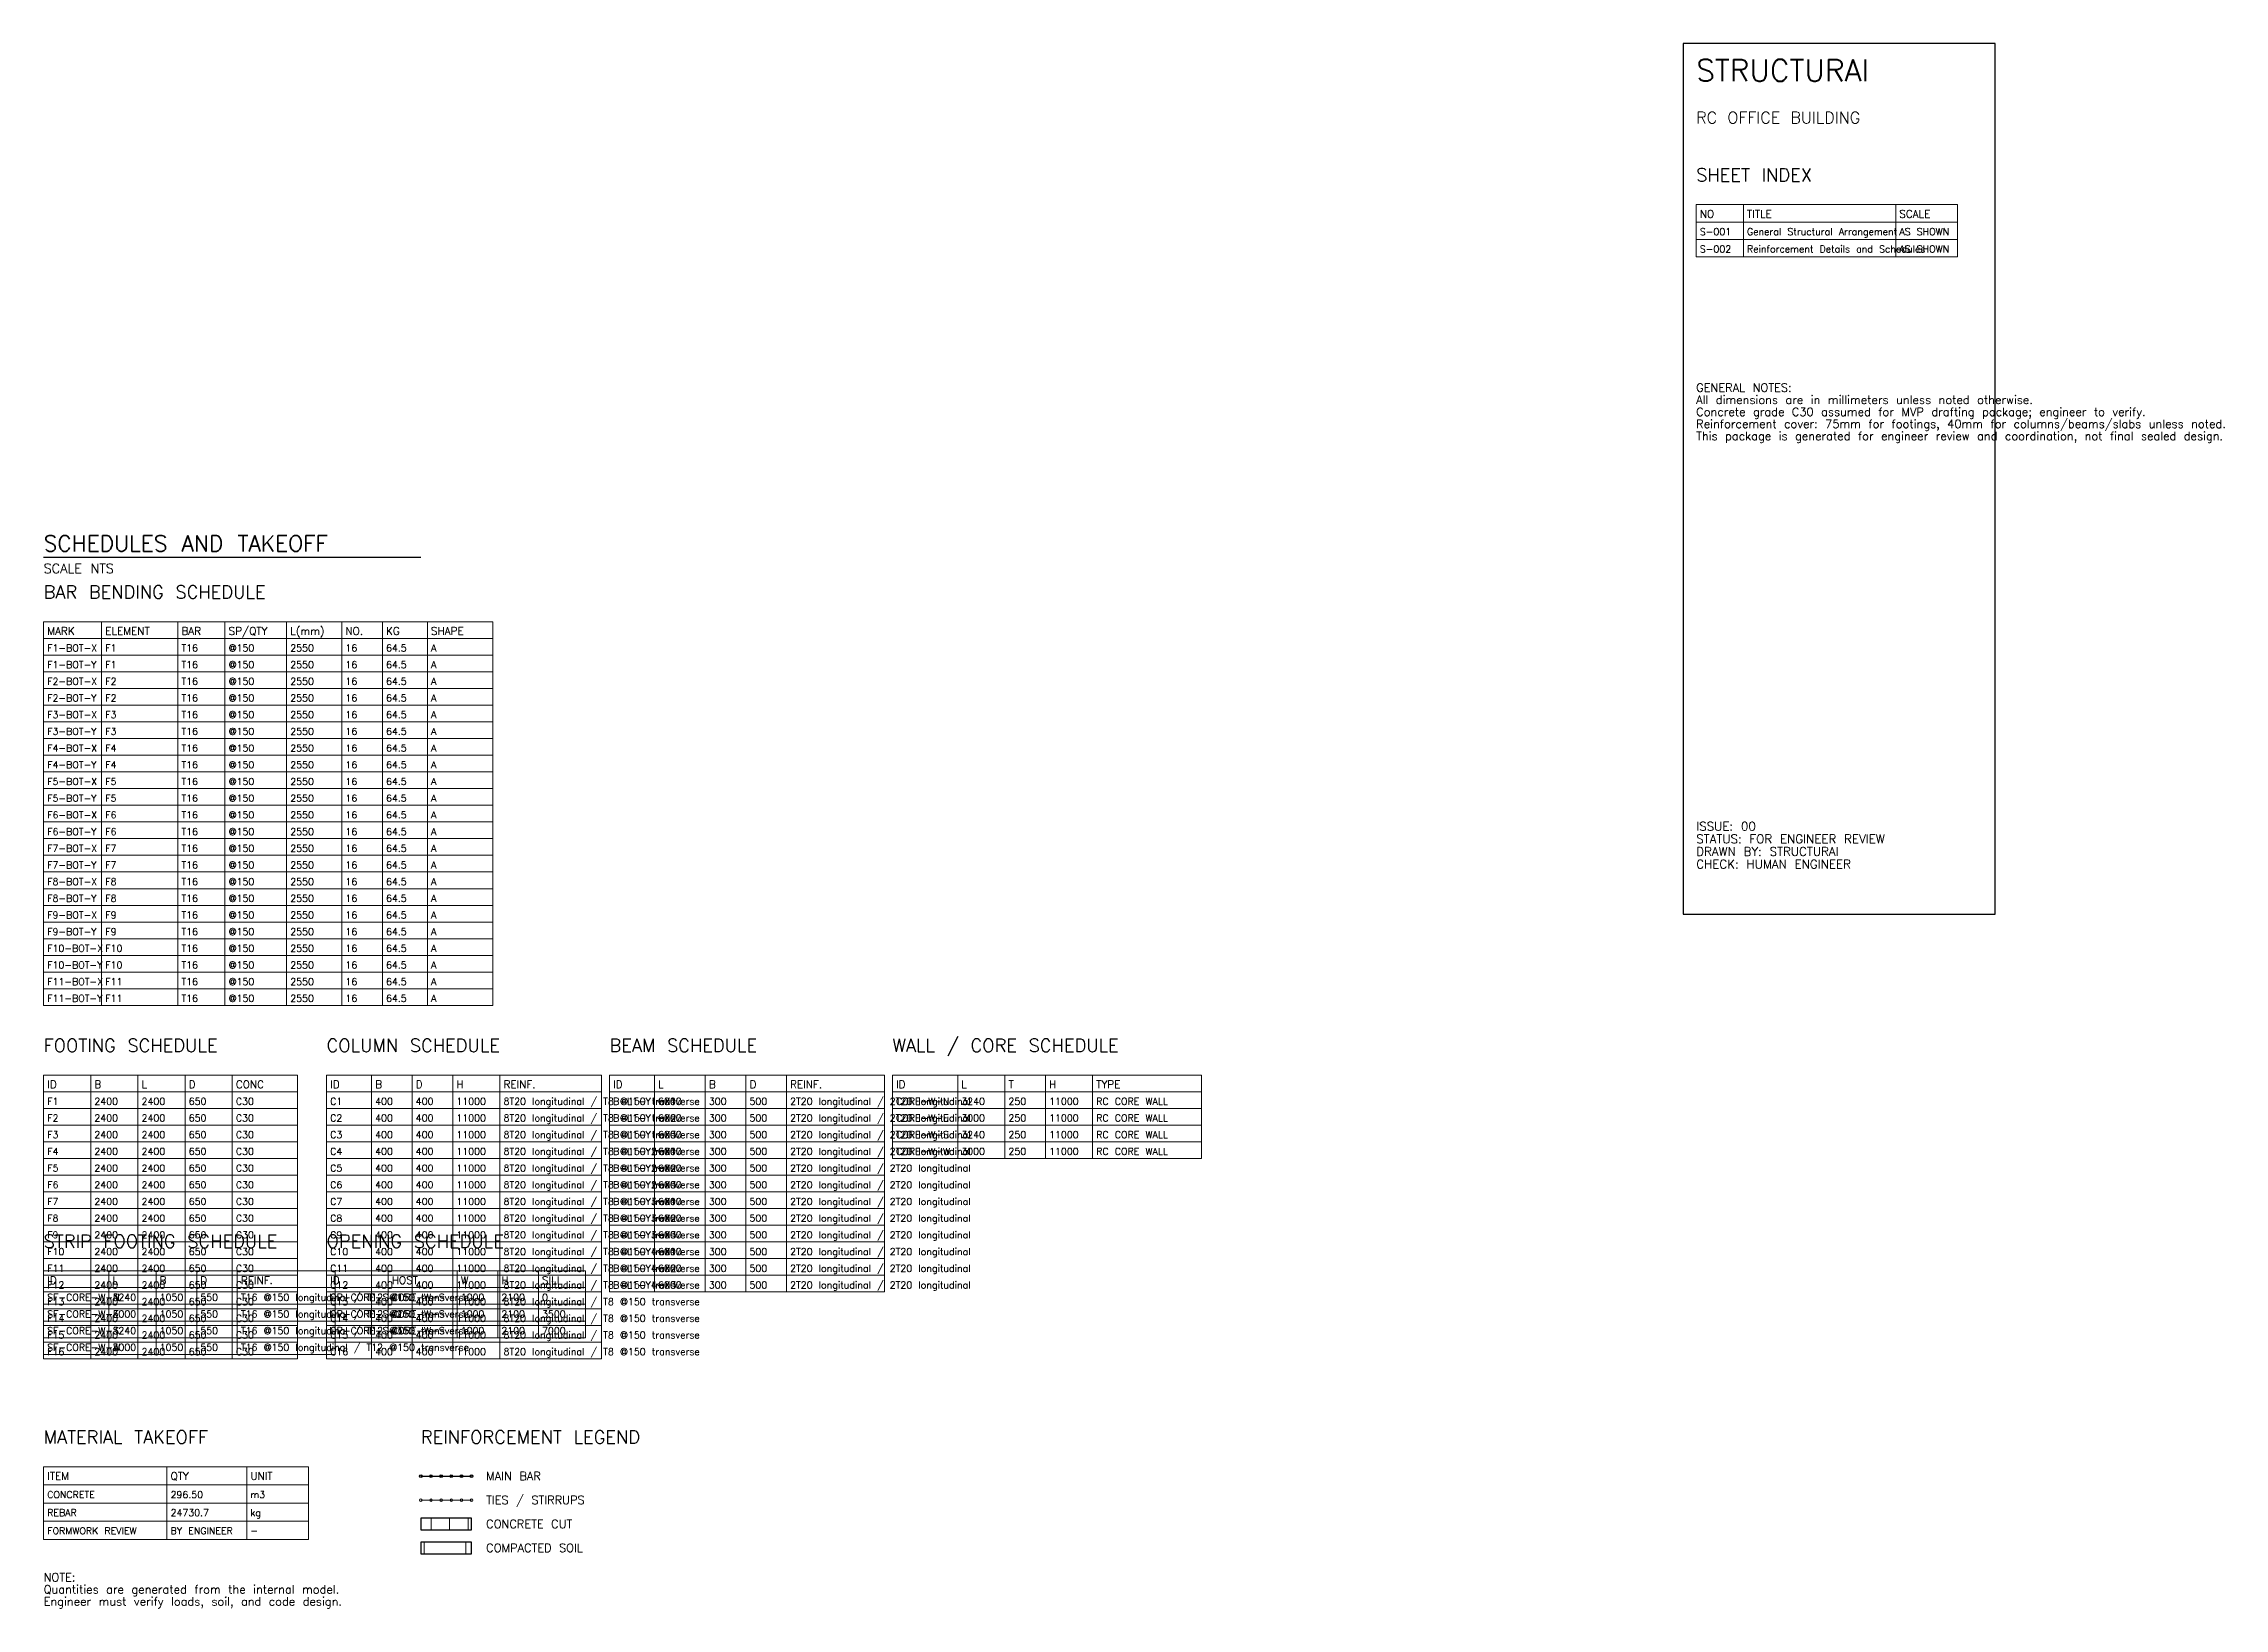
# Model space of a CAD drawing. Header units: millimetres. Extents: x -1230 to 55960, y -122972 to 18360.
# Drawn here: x 25900 to 55960, y -122972 to -101400 of the extents above; entities that cross this region are included whole.
import ezdxf

# ---------------------------------------------------------------- set-up
doc = ezdxf.new("R2010")
doc.units = ezdxf.units.MM
for name, color, linetype, lineweight in [('SAI-A-BORDER', 7, 'Continuous', 25), ('SAI-A-TEXT', 4, 'Continuous', 13), ('SAI-A-TITLE', 6, 'Continuous', 30), ('SAI-H-CONCRETE', 8, 'Continuous', 13), ('SAI-H-SOIL', 8, 'Continuous', 13), ('SAI-S-REBAR', 1, 'Continuous', 25), ('SAI-S-TIES', 3, 'Continuous', 20), ('SAI-SCHEDULE', 4, 'Continuous', 13)]:
    doc.layers.add(name, color=color, linetype=linetype, lineweight=lineweight)
doc.styles.add('SAI-STANDARD', font='txt.shx')

msp = doc.modelspace()

# ---------------------------------------------------------------- hatches: boundary and pattern name
at = {"layer": 'SAI-H-CONCRETE'}
h = msp.add_hatch(dxfattribs=at)
h.set_pattern_fill('ANSI31', scale=80, angle=45)
h.paths.add_polyline_path([(31100, -121890), (31800, -121890), (31800, -121730), (31100, -121730)])
at = {"layer": 'SAI-H-SOIL'}
h = msp.add_hatch(dxfattribs=at)
h.set_pattern_fill('ANSI32', scale=90, angle=45)
h.paths.add_polyline_path([(31100, -122220), (31800, -122220), (31800, -122060), (31100, -122060)])

# ---------------------------------------------------------------- linework, layer by layer
at = {"layer": 'SAI-A-BORDER'}
for points in [[(48500, -113400), (52800, -113400), (52800, -101400), (48500, -101400), (48500, -113400)], [(31100, -121890), (31800, -121890), (31800, -121730), (31100, -121730), (31100, -121890)], [(31100, -122220), (31800, -122220), (31800, -122060), (31100, -122060), (31100, -122220)]]:
    msp.add_lwpolyline(points, dxfattribs=at)
at = {"layer": 'SAI-A-TITLE'}
msp.add_line((25900, -108480), (31100, -108480), dxfattribs=at)
at = {"layer": 'SAI-S-REBAR'}
msp.add_line((31100, -121150), (31800, -121150), dxfattribs=at)
for centre in [(31100, -121150), (31240, -121150), (31380, -121150), (31520, -121150), (31660, -121150), (31800, -121150)]:
    msp.add_circle(centre, 18, dxfattribs=at)
at = {"layer": 'SAI-S-TIES'}
msp.add_line((31100, -121480), (31800, -121480), dxfattribs=at)
for centre in [(31100, -121480), (31240, -121480), (31380, -121480), (31520, -121480), (31660, -121480), (31800, -121480)]:
    msp.add_circle(centre, 18, dxfattribs=at)
at = {"layer": 'SAI-SCHEDULE'}
for p, q in [((48680, -103620), (48680, -104340)), ((49330, -103620), (49330, -104340)), ((51430, -103620), (51430, -104340)), ((52280, -103620), (52280, -104340)), ((48680, -103860), (52280, -103860)), ((48680, -104100), (52280, -104100)), ((48680, -104340), (52280, -104340)), ((25900, -109370), (25900, -114660)), ((26700, -109370), (26700, -114660)), ((27750, -109370), (27750, -114660)), ((28400, -109370), (28400, -114660)), ((29250, -109370), (29250, -114660)), ((30010, -109370), (30010, -114660)), ((30570, -109370), (30570, -114660)), ((31190, -109370), (31190, -114660)), ((32090, -109370), (32090, -114660)), ((25900, -109600), (32090, -109600)), ((25900, -109830), (32090, -109830)), ((25900, -110060), (32090, -110060)), ((25900, -110290), (32090, -110290)), ((25900, -110520), (32090, -110520)), ((25900, -110750), (32090, -110750)), ((25900, -110980), (32090, -110980)), ((25900, -111210), (32090, -111210)), ((25900, -111440), (32090, -111440)), ((25900, -111670), (32090, -111670)), ((25900, -111900), (32090, -111900)), ((25900, -112130), (32090, -112130)), ((25900, -112360), (32090, -112360)), ((25900, -112590), (32090, -112590)), ((25900, -112820), (32090, -112820)), ((25900, -113050), (32090, -113050)), ((25900, -113280), (32090, -113280)), ((25900, -113510), (32090, -113510)), ((25900, -113740), (32090, -113740)), ((25900, -113970), (32090, -113970)), ((25900, -114200), (32090, -114200)), ((25900, -114430), (32090, -114430)), ((25900, -114660), (32090, -114660)), ((25900, -115620), (25900, -119530)), ((26550, -115620), (26550, -119530)), ((27200, -115620), (27200, -119530)), ((27850, -115620), (27850, -119530)), ((28500, -115620), (28500, -119530)), ((29400, -115620), (29400, -119530)), ((29800, -115620), (29800, -119530)), ((30420, -115620), (30420, -119530)), ((30980, -115620), (30980, -119530)), ((31540, -115620), (31540, -119530)), ((32190, -115620), (32190, -119530)), ((33590, -115620), (33590, -119530)), ((33700, -115620), (33700, -118610)), ((34320, -115620), (34320, -118610)), ((35020, -115620), (35020, -118610)), ((35580, -115620), (35580, -118610)), ((36140, -115620), (36140, -118610)), ((37490, -115620), (37490, -118610)), ((37600, -115620), (37600, -116770)), ((38500, -115620), (38500, -116770)), ((39150, -115620), (39150, -116770)), ((39710, -115620), (39710, -116770)), ((40360, -115620), (40360, -116770)), ((41860, -115620), (41860, -116770)), ((25900, -115850), (29400, -115850)), ((29800, -115850), (33590, -115850)), ((33700, -115850), (37490, -115850)), ((37600, -115850), (41860, -115850)), ((25900, -116080), (29400, -116080)), ((25900, -116310), (29400, -116310)), ((29800, -116080), (33590, -116080)), ((29800, -116310), (33590, -116310)), ((33700, -116080), (37490, -116080)), ((33700, -116310), (37490, -116310)), ((37600, -116080), (41860, -116080)), ((37600, -116310), (41860, -116310)), ((25900, -116540), (29400, -116540)), ((29800, -116540), (33590, -116540)), ((33700, -116540), (37490, -116540)), ((37600, -116540), (41860, -116540)), ((25900, -116770), (29400, -116770)), ((29800, -116770), (33590, -116770)), ((33700, -116770), (37490, -116770)), ((37600, -116770), (41860, -116770)), ((25900, -117000), (29400, -117000)), ((25900, -117230), (29400, -117230)), ((29800, -117000), (33590, -117000)), ((29800, -117230), (33590, -117230)), ((33700, -117000), (37490, -117000)), ((33700, -117230), (37490, -117230)), ((25900, -117460), (29400, -117460)), ((29800, -117460), (33590, -117460)), ((33700, -117460), (37490, -117460)), ((25900, -117690), (29400, -117690)), ((29800, -117690), (33590, -117690)), ((33700, -117690), (37490, -117690)), ((25900, -117920), (29400, -117920)), ((29800, -117920), (33590, -117920)), ((33700, -117920), (37490, -117920)), ((25900, -118150), (29400, -118150)), ((25900, -118320), (25900, -119470)), ((25900, -118380), (29400, -118380)), ((26800, -118320), (26800, -119470)), ((27450, -118320), (27450, -119470)), ((28010, -118320), (28010, -119470)), ((28570, -118320), (28570, -119470)), ((29800, -118150), (33590, -118150)), ((29800, -118320), (29800, -119240)), ((29800, -118380), (33590, -118380)), ((29920, -118320), (29920, -119470)), ((30650, -118320), (30650, -119240)), ((31600, -118320), (31600, -119240)), ((32160, -118320), (32160, -119240)), ((32720, -118320), (32720, -119240)), ((33370, -118320), (33370, -119240)), ((33700, -118150), (37490, -118150)), ((33700, -118380), (37490, -118380)), ((25900, -118550), (29920, -118550)), ((25900, -118610), (29400, -118610)), ((29800, -118550), (33370, -118550)), ((29800, -118610), (33590, -118610)), ((33700, -118610), (37490, -118610)), ((25900, -118780), (29920, -118780)), ((25900, -118840), (29400, -118840)), ((25900, -119010), (29920, -119010)), ((29800, -118780), (33370, -118780)), ((29800, -118840), (33590, -118840)), ((29800, -119010), (33370, -119010)), ((25900, -119070), (29400, -119070)), ((25900, -119240), (29920, -119240)), ((25900, -119300), (29400, -119300)), ((29800, -119070), (33590, -119070)), ((29800, -119240), (33370, -119240)), ((29800, -119300), (33590, -119300)), ((25900, -119470), (29920, -119470)), ((25900, -119530), (29400, -119530)), ((29800, -119530), (33590, -119530)), ((25900, -121020), (25900, -122020)), ((27600, -121020), (27600, -122020)), ((28700, -121020), (28700, -122020)), ((29550, -121020), (29550, -122020)), ((25900, -121270), (29550, -121270)), ((25900, -121520), (29550, -121520)), ((25900, -121770), (29550, -121770)), ((25900, -122020), (29550, -122020))]:
    msp.add_line(p, q, dxfattribs=at)
for points in [[(48680, -103620), (52280, -103620), (52280, -103860), (48680, -103860), (48680, -103620)], [(25900, -109370), (32090, -109370), (32090, -109600), (25900, -109600), (25900, -109370)], [(25900, -115620), (29400, -115620), (29400, -115850), (25900, -115850), (25900, -115620)], [(29800, -115620), (33590, -115620), (33590, -115850), (29800, -115850), (29800, -115620)], [(33700, -115620), (37490, -115620), (37490, -115850), (33700, -115850), (33700, -115620)], [(37600, -115620), (41860, -115620), (41860, -115850), (37600, -115850), (37600, -115620)], [(25900, -118320), (29920, -118320), (29920, -118550), (25900, -118550), (25900, -118320)], [(29800, -118320), (33370, -118320), (33370, -118550), (29800, -118550), (29800, -118320)], [(25900, -121020), (29550, -121020), (29550, -121270), (25900, -121270), (25900, -121020)]]:
    msp.add_lwpolyline(points, dxfattribs=at)

# ---------------------------------------------------------------- texts
at = {"layer": 'SAI-A-TEXT', "style": 'SAI-STANDARD'}
for s, height, p in [('RC OFFICE BUILDING', 160, (48680, -102500)), ('GENERAL NOTES:', 115, (48680, -106200)), ('All dimensions are in millimeters unless noted otherwise.', 115, (48680, -106367)), ('Concrete grade C30 assumed for MVP drafting package; engineer to verify.', 115, (48680, -106534)), ('Reinforcement cover: 75mm for footings, 40mm for columns/beams/slabs unless noted.', 115, (48680, -106700)), ('This package is generated for engineer review and coordination, not final sealed design.', 115, (48680, -106867)), ('SCALE NTS', 130, (25900, -108700)), ('STATUS: FOR ENGINEER REVIEW', 120, (48680, -112424)), ('ISSUE: 00', 120, (48680, -112250)), ('CHECK: HUMAN ENGINEER', 120, (48680, -112772)), ('DRAWN BY: STRUCTURAI', 120, (48680, -112598)), ('MAIN BAR', 115, (32000, -121205)), ('TIES / STIRRUPS', 115, (32000, -121535)), ('CONCRETE CUT', 115, (32000, -121865)), ('COMPACTED SOIL', 115, (32000, -122195)), ('Quantities are generated from the internal model.', 115, (25900, -122767)), ('NOTE:', 115, (25900, -122600)), ('Engineer must verify loads, soil, and code design.', 115, (25900, -122934))]:
    msp.add_text(s, height=height, dxfattribs=at).set_placement(p)
at = {"layer": 'SAI-A-TITLE', "style": 'SAI-STANDARD'}
for s, height, p in [('STRUCTURAI', 300, (48680, -101920)), ('SHEET INDEX', 180, (48680, -103300)), ('SCHEDULES AND TAKEOFF', 220, (25900, -108400)), ('BAR BENDING SCHEDULE', 180, (25900, -109050)), ('FOOTING SCHEDULE', 180, (25900, -115300)), ('COLUMN SCHEDULE', 180, (29800, -115300)), ('BEAM SCHEDULE', 180, (33700, -115300)), ('WALL / CORE SCHEDULE', 180, (37600, -115300)), ('STRIP FOOTING SCHEDULE', 180, (25900, -118000)), ('OPENING SCHEDULE', 180, (29800, -118000)), ('MATERIAL TAKEOFF', 180, (25900, -120700)), ('REINFORCEMENT LEGEND', 180, (31100, -120700))]:
    msp.add_text(s, height=height, dxfattribs=at).set_placement(p)
at = {"layer": 'SAI-SCHEDULE', "style": 'SAI-STANDARD'}
for s, height, p in [('NO', 105, (48730, -103800)), ('TITLE', 105, (49380, -103800)), ('SCALE', 105, (51480, -103800)), ('S-001', 95, (48730, -104040)), ('General Structural Arrangement', 95, (49380, -104040)), ('AS SHOWN', 95, (51480, -104040)), ('S-002', 95, (48730, -104280)), ('Reinforcement Details and Schedules', 95, (49380, -104280)), ('AS SHOWN', 95, (51480, -104280)), ('F1-BOT-X', 95, (25950, -109780)), ('MARK', 105, (25950, -109550)), ('F1', 95, (26750, -109780)), ('ELEMENT', 105, (26750, -109550)), ('T16', 95, (27800, -109780)), ('BAR', 105, (27800, -109550)), ('@150', 95, (28450, -109780)), ('SP/QTY', 105, (28450, -109550)), ('2550', 95, (29300, -109780)), ('L(mm)', 105, (29300, -109550)), ('NO.', 105, (30060, -109550)), ('16', 95, (30060, -109780)), ('64.5', 95, (30620, -109780)), ('KG', 105, (30620, -109550)), ('A', 95, (31240, -109780)), ('SHAPE', 105, (31240, -109550)), ('F1-BOT-Y', 95, (25950, -110010)), ('F1', 95, (26750, -110010)), ('T16', 95, (27800, -110010)), ('@150', 95, (28450, -110010)), ('2550', 95, (29300, -110010)), ('16', 95, (30060, -110010)), ('64.5', 95, (30620, -110010)), ('A', 95, (31240, -110010)), ('F2-BOT-X', 95, (25950, -110240)), ('F2', 95, (26750, -110240)), ('T16', 95, (27800, -110240)), ('@150', 95, (28450, -110240)), ('2550', 95, (29300, -110240)), ('16', 95, (30060, -110240)), ('64.5', 95, (30620, -110240)), ('A', 95, (31240, -110240)), ('F2-BOT-Y', 95, (25950, -110470)), ('F3-BOT-X', 95, (25950, -110700)), ('F2', 95, (26750, -110470)), ('F3', 95, (26750, -110700)), ('T16', 95, (27800, -110470)), ('T16', 95, (27800, -110700)), ('@150', 95, (28450, -110470)), ('@150', 95, (28450, -110700)), ('2550', 95, (29300, -110470)), ('2550', 95, (29300, -110700)), ('16', 95, (30060, -110470)), ('16', 95, (30060, -110700)), ('64.5', 95, (30620, -110470)), ('64.5', 95, (30620, -110700)), ('A', 95, (31240, -110470)), ('A', 95, (31240, -110700)), ('F3-BOT-Y', 95, (25950, -110930)), ('F3', 95, (26750, -110930)), ('T16', 95, (27800, -110930)), ('@150', 95, (28450, -110930)), ('2550', 95, (29300, -110930)), ('16', 95, (30060, -110930)), ('64.5', 95, (30620, -110930)), ('A', 95, (31240, -110930)), ('F4-BOT-X', 95, (25950, -111160)), ('F4', 95, (26750, -111160)), ('T16', 95, (27800, -111160)), ('@150', 95, (28450, -111160)), ('2550', 95, (29300, -111160)), ('16', 95, (30060, -111160)), ('64.5', 95, (30620, -111160)), ('A', 95, (31240, -111160)), ('F4-BOT-Y', 95, (25950, -111390)), ('F4', 95, (26750, -111390)), ('T16', 95, (27800, -111390)), ('@150', 95, (28450, -111390)), ('2550', 95, (29300, -111390)), ('16', 95, (30060, -111390)), ('64.5', 95, (30620, -111390)), ('A', 95, (31240, -111390)), ('F5-BOT-X', 95, (25950, -111620)), ('F5-BOT-Y', 95, (25950, -111850)), ('F5', 95, (26750, -111620)), ('F5', 95, (26750, -111850)), ('T16', 95, (27800, -111620)), ('T16', 95, (27800, -111850)), ('@150', 95, (28450, -111620)), ('@150', 95, (28450, -111850)), ('2550', 95, (29300, -111620)), ('2550', 95, (29300, -111850)), ('16', 95, (30060, -111620)), ('16', 95, (30060, -111850)), ('64.5', 95, (30620, -111620)), ('64.5', 95, (30620, -111850)), ('A', 95, (31240, -111620)), ('A', 95, (31240, -111850)), ('F6-BOT-X', 95, (25950, -112080)), ('F6', 95, (26750, -112080)), ('T16', 95, (27800, -112080)), ('@150', 95, (28450, -112080)), ('2550', 95, (29300, -112080)), ('16', 95, (30060, -112080)), ('64.5', 95, (30620, -112080)), ('A', 95, (31240, -112080)), ('F6-BOT-Y', 95, (25950, -112310)), ('F6', 95, (26750, -112310)), ('T16', 95, (27800, -112310)), ('@150', 95, (28450, -112310)), ('2550', 95, (29300, -112310)), ('16', 95, (30060, -112310)), ('64.5', 95, (30620, -112310)), ('A', 95, (31240, -112310)), ('F7-BOT-X', 95, (25950, -112540)), ('F7-BOT-Y', 95, (25950, -112770)), ('F7', 95, (26750, -112540)), ('F7', 95, (26750, -112770)), ('T16', 95, (27800, -112540)), ('T16', 95, (27800, -112770)), ('@150', 95, (28450, -112540)), ('@150', 95, (28450, -112770)), ('2550', 95, (29300, -112540)), ('2550', 95, (29300, -112770)), ('16', 95, (30060, -112540)), ('16', 95, (30060, -112770)), ('64.5', 95, (30620, -112540)), ('64.5', 95, (30620, -112770)), ('A', 95, (31240, -112540)), ('A', 95, (31240, -112770)), ('F8-BOT-X', 95, (25950, -113000)), ('F8', 95, (26750, -113000)), ('T16', 95, (27800, -113000)), ('@150', 95, (28450, -113000)), ('2550', 95, (29300, -113000)), ('16', 95, (30060, -113000)), ('64.5', 95, (30620, -113000)), ('A', 95, (31240, -113000)), ('F8-BOT-Y', 95, (25950, -113230)), ('F8', 95, (26750, -113230)), ('T16', 95, (27800, -113230)), ('@150', 95, (28450, -113230)), ('2550', 95, (29300, -113230)), ('16', 95, (30060, -113230)), ('64.5', 95, (30620, -113230)), ('A', 95, (31240, -113230)), ('F9-BOT-X', 95, (25950, -113460)), ('F9-BOT-Y', 95, (25950, -113690)), ('F9', 95, (26750, -113460)), ('F9', 95, (26750, -113690)), ('T16', 95, (27800, -113460)), ('T16', 95, (27800, -113690)), ('@150', 95, (28450, -113460)), ('@150', 95, (28450, -113690)), ('2550', 95, (29300, -113460)), ('2550', 95, (29300, -113690)), ('16', 95, (30060, -113460)), ('16', 95, (30060, -113690)), ('64.5', 95, (30620, -113460)), ('64.5', 95, (30620, -113690)), ('A', 95, (31240, -113460)), ('A', 95, (31240, -113690)), ('F10-BOT-X', 95, (25950, -113920)), ('F10', 95, (26750, -113920)), ('T16', 95, (27800, -113920)), ('@150', 95, (28450, -113920)), ('2550', 95, (29300, -113920)), ('16', 95, (30060, -113920)), ('64.5', 95, (30620, -113920)), ('A', 95, (31240, -113920)), ('F10-BOT-Y', 95, (25950, -114150)), ('F10', 95, (26750, -114150)), ('T16', 95, (27800, -114150)), ('@150', 95, (28450, -114150)), ('2550', 95, (29300, -114150)), ('16', 95, (30060, -114150)), ('64.5', 95, (30620, -114150)), ('A', 95, (31240, -114150)), ('F11-BOT-X', 95, (25950, -114380)), ('F11-BOT-Y', 95, (25950, -114610)), ('F11', 95, (26750, -114380)), ('F11', 95, (26750, -114610)), ('T16', 95, (27800, -114380)), ('T16', 95, (27800, -114610)), ('@150', 95, (28450, -114380)), ('@150', 95, (28450, -114610)), ('2550', 95, (29300, -114380)), ('2550', 95, (29300, -114610)), ('16', 95, (30060, -114380)), ('16', 95, (30060, -114610)), ('64.5', 95, (30620, -114380)), ('64.5', 95, (30620, -114610)), ('A', 95, (31240, -114380)), ('A', 95, (31240, -114610)), ('ID', 105, (25950, -115800)), ('B', 105, (26600, -115800)), ('L', 105, (27250, -115800)), ('D', 105, (27900, -115800)), ('CONC', 105, (28550, -115800)), ('ID', 105, (29850, -115800)), ('B', 105, (30470, -115800)), ('D', 105, (31030, -115800)), ('H', 105, (31590, -115800)), ('REINF.', 105, (32240, -115800)), ('ID', 105, (33750, -115800)), ('L', 105, (34370, -115800)), ('B', 105, (35070, -115800)), ('D', 105, (35630, -115800)), ('REINF.', 105, (36190, -115800)), ('ID', 105, (37650, -115800)), ('L', 105, (38550, -115800)), ('T', 105, (39200, -115800)), ('H', 105, (39760, -115800)), ('TYPE', 105, (40410, -115800)), ('F1', 95, (25950, -116030)), ('2400', 95, (26600, -116030)), ('2400', 95, (27250, -116030)), ('650', 95, (27900, -116030)), ('C30', 95, (28550, -116030)), ('C1', 95, (29850, -116030)), ('400', 95, (30470, -116030)), ('400', 95, (31030, -116030)), ('11000', 95, (31590, -116030)), ('8T20 longitudinal / T8 @150 transverse', 95, (32240, -116030)), ('B-L1-Y1-X1', 95, (33750, -116030)), ('6000', 95, (34370, -116030)), ('300', 95, (35070, -116030)), ('500', 95, (35630, -116030)), ('2T20 longitudinal / 2T20 longitudinal', 95, (36190, -116030)), ('CORE-W-N', 95, (37650, -116030)), ('3240', 95, (38550, -116030)), ('250', 95, (39200, -116030)), ('11000', 95, (39760, -116030)), ('RC CORE WALL', 95, (40410, -116030)), ('F2', 95, (25950, -116260)), ('2400', 95, (26600, -116260)), ('2400', 95, (27250, -116260)), ('650', 95, (27900, -116260)), ('C30', 95, (28550, -116260)), ('C2', 95, (29850, -116260)), ('400', 95, (30470, -116260)), ('400', 95, (31030, -116260)), ('11000', 95, (31590, -116260)), ('8T20 longitudinal / T8 @150 transverse', 95, (32240, -116260)), ('B-L1-Y1-X2', 95, (33750, -116260)), ('6000', 95, (34370, -116260)), ('300', 95, (35070, -116260)), ('500', 95, (35630, -116260)), ('2T20 longitudinal / 2T20 longitudinal', 95, (36190, -116260)), ('CORE-W-E', 95, (37650, -116260)), ('3000', 95, (38550, -116260)), ('250', 95, (39200, -116260)), ('11000', 95, (39760, -116260)), ('RC CORE WALL', 95, (40410, -116260)), ('F3', 95, (25950, -116490)), ('F4', 95, (25950, -116720)), ('2400', 95, (26600, -116490)), ('2400', 95, (26600, -116720)), ('2400', 95, (27250, -116490)), ('2400', 95, (27250, -116720)), ('650', 95, (27900, -116490)), ('650', 95, (27900, -116720)), ('C30', 95, (28550, -116490)), ('C30', 95, (28550, -116720)), ('C3', 95, (29850, -116490)), ('C4', 95, (29850, -116720)), ('400', 95, (30470, -116490)), ('400', 95, (30470, -116720)), ('400', 95, (31030, -116490)), ('400', 95, (31030, -116720)), ('11000', 95, (31590, -116490)), ('11000', 95, (31590, -116720)), ('8T20 longitudinal / T8 @150 transverse', 95, (32240, -116490)), ('8T20 longitudinal / T8 @150 transverse', 95, (32240, -116720)), ('B-L1-Y1-X3', 95, (33750, -116490)), ('B-L1-Y2-X1', 95, (33750, -116720)), ('6000', 95, (34370, -116490)), ('6000', 95, (34370, -116720)), ('300', 95, (35070, -116490)), ('300', 95, (35070, -116720)), ('500', 95, (35630, -116490)), ('500', 95, (35630, -116720)), ('2T20 longitudinal / 2T20 longitudinal', 95, (36190, -116490)), ('2T20 longitudinal / 2T20 longitudinal', 95, (36190, -116720)), ('CORE-W-S', 95, (37650, -116490)), ('CORE-W-W', 95, (37650, -116720)), ('3240', 95, (38550, -116490)), ('3000', 95, (38550, -116720)), ('250', 95, (39200, -116490)), ('250', 95, (39200, -116720)), ('11000', 95, (39760, -116490)), ('11000', 95, (39760, -116720)), ('RC CORE WALL', 95, (40410, -116490)), ('RC CORE WALL', 95, (40410, -116720)), ('F5', 95, (25950, -116950)), ('2400', 95, (26600, -116950)), ('2400', 95, (27250, -116950)), ('650', 95, (27900, -116950)), ('C30', 95, (28550, -116950)), ('C5', 95, (29850, -116950)), ('400', 95, (30470, -116950)), ('400', 95, (31030, -116950)), ('11000', 95, (31590, -116950)), ('8T20 longitudinal / T8 @150 transverse', 95, (32240, -116950)), ('B-L1-Y2-X2', 95, (33750, -116950)), ('6000', 95, (34370, -116950)), ('300', 95, (35070, -116950)), ('500', 95, (35630, -116950)), ('2T20 longitudinal / 2T20 longitudinal', 95, (36190, -116950)), ('F6', 95, (25950, -117180)), ('2400', 95, (26600, -117180)), ('2400', 95, (27250, -117180)), ('650', 95, (27900, -117180)), ('C30', 95, (28550, -117180)), ('C6', 95, (29850, -117180)), ('400', 95, (30470, -117180)), ('400', 95, (31030, -117180)), ('11000', 95, (31590, -117180)), ('8T20 longitudinal / T8 @150 transverse', 95, (32240, -117180)), ('B-L1-Y2-X3', 95, (33750, -117180)), ('6000', 95, (34370, -117180)), ('300', 95, (35070, -117180)), ('500', 95, (35630, -117180)), ('2T20 longitudinal / 2T20 longitudinal', 95, (36190, -117180)), ('F7', 95, (25950, -117410)), ('2400', 95, (26600, -117410)), ('2400', 95, (27250, -117410)), ('650', 95, (27900, -117410)), ('C30', 95, (28550, -117410)), ('C7', 95, (29850, -117410)), ('400', 95, (30470, -117410)), ('400', 95, (31030, -117410)), ('11000', 95, (31590, -117410)), ('8T20 longitudinal / T8 @150 transverse', 95, (32240, -117410)), ('8T20 longitudinal / T8 @150 transverse', 95, (32240, -117640)), ('B-L1-Y3-X1', 95, (33750, -117410)), ('6000', 95, (34370, -117410)), ('300', 95, (35070, -117410)), ('500', 95, (35630, -117410)), ('2T20 longitudinal / 2T20 longitudinal', 95, (36190, -117410)), ('2T20 longitudinal / 2T20 longitudinal', 95, (36190, -117640)), ('F8', 95, (25950, -117640)), ('F9', 95, (25950, -117870)), ('2400', 95, (26600, -117640)), ('2400', 95, (26600, -117870)), ('2400', 95, (27250, -117640)), ('2400', 95, (27250, -117870)), ('650', 95, (27900, -117640)), ('650', 95, (27900, -117870)), ('C30', 95, (28550, -117640)), ('C30', 95, (28550, -117870)), ('C8', 95, (29850, -117640)), ('C9', 95, (29850, -117870)), ('400', 95, (30470, -117640)), ('400', 95, (30470, -117870)), ('400', 95, (31030, -117640)), ('400', 95, (31030, -117870)), ('11000', 95, (31590, -117640)), ('11000', 95, (31590, -117870)), ('8T20 longitudinal / T8 @150 transverse', 95, (32240, -117870)), ('B-L1-Y3-X2', 95, (33750, -117640)), ('B-L1-Y3-X3', 95, (33750, -117870)), ('6000', 95, (34370, -117640)), ('6000', 95, (34370, -117870)), ('300', 95, (35070, -117640)), ('300', 95, (35070, -117870)), ('500', 95, (35630, -117640)), ('500', 95, (35630, -117870)), ('2T20 longitudinal / 2T20 longitudinal', 95, (36190, -117870)), ('F10', 95, (25950, -118100)), ('2400', 95, (26600, -118100)), ('2400', 95, (27250, -118100)), ('650', 95, (27900, -118100)), ('C30', 95, (28550, -118100)), ('C10', 95, (29850, -118100)), ('400', 95, (30470, -118100)), ('400', 95, (31030, -118100)), ('11000', 95, (31590, -118100)), ('8T20 longitudinal / T8 @150 transverse', 95, (32240, -118100)), ('B-L1-Y4-X1', 95, (33750, -118100)), ('6000', 95, (34370, -118100)), ('300', 95, (35070, -118100)), ('500', 95, (35630, -118100)), ('2T20 longitudinal / 2T20 longitudinal', 95, (36190, -118100)), ('F11', 95, (25950, -118330)), ('ID', 105, (25950, -118500)), ('2400', 95, (26600, -118330)), ('L', 105, (26850, -118500)), ('2400', 95, (27250, -118330)), ('B', 105, (27500, -118500)), ('650', 95, (27900, -118330)), ('D', 105, (28060, -118500)), ('C30', 95, (28550, -118330)), ('REINF.', 105, (28620, -118500)), ('C11', 95, (29850, -118330)), ('ID', 105, (29850, -118500)), ('400', 95, (30470, -118330)), ('HOST', 105, (30700, -118500)), ('400', 95, (31030, -118330)), ('11000', 95, (31590, -118330)), ('W', 105, (31650, -118500)), ('H', 105, (32210, -118500)), ('8T20 longitudinal / T8 @150 transverse', 95, (32240, -118330)), ('SILL', 105, (32770, -118500)), ('B-L1-Y4-X2', 95, (33750, -118330)), ('6000', 95, (34370, -118330)), ('300', 95, (35070, -118330)), ('500', 95, (35630, -118330)), ('2T20 longitudinal / 2T20 longitudinal', 95, (36190, -118330)), ('SF-CORE-W-N', 95, (25950, -118730)), ('F12', 95, (25950, -118560)), ('F13', 95, (25950, -118790)), ('2400', 95, (26600, -118560)), ('2400', 95, (26600, -118790)), ('3240', 95, (26850, -118730)), ('2400', 95, (27250, -118560)), ('2400', 95, (27250, -118790)), ('1050', 95, (27500, -118730)), ('650', 95, (27900, -118560)), ('650', 95, (27900, -118790)), ('550', 95, (28060, -118730)), ('C30', 95, (28550, -118560)), ('C30', 95, (28550, -118790)), ('T16 @150 longitudinal / T12 @150 transverse', 95, (28620, -118730)), ('C12', 95, (29850, -118560)), ('OP-CORE-S-1', 95, (29850, -118730)), ('C13', 95, (29850, -118790)), ('400', 95, (30470, -118560)), ('400', 95, (30470, -118790)), ('CORE-W-S', 95, (30700, -118730)), ('400', 95, (31030, -118560)), ('400', 95, (31030, -118790)), ('11000', 95, (31590, -118560)), ('11000', 95, (31590, -118790)), ('1000', 95, (31650, -118730)), ('2100', 95, (32210, -118730)), ('8T20 longitudinal / T8 @150 transverse', 95, (32240, -118560)), ('8T20 longitudinal / T8 @150 transverse', 95, (32240, -118790)), ('0', 95, (32770, -118730)), ('B-L1-Y4-X3', 95, (33750, -118560)), ('6000', 95, (34370, -118560)), ('300', 95, (35070, -118560)), ('500', 95, (35630, -118560)), ('2T20 longitudinal / 2T20 longitudinal', 95, (36190, -118560)), ('SF-CORE-W-E', 95, (25950, -118960)), ('F14', 95, (25950, -119020)), ('2400', 95, (26600, -119020)), ('3000', 95, (26850, -118960)), ('2400', 95, (27250, -119020)), ('1050', 95, (27500, -118960)), ('650', 95, (27900, -119020)), ('550', 95, (28060, -118960)), ('C30', 95, (28550, -119020)), ('T16 @150 longitudinal / T12 @150 transverse', 95, (28620, -118960)), ('OP-CORE-S-2', 95, (29850, -118960)), ('C14', 95, (29850, -119020)), ('400', 95, (30470, -119020)), ('CORE-W-S', 95, (30700, -118960)), ('400', 95, (31030, -119020)), ('11000', 95, (31590, -119020)), ('1000', 95, (31650, -118960)), ('2100', 95, (32210, -118960)), ('8T20 longitudinal / T8 @150 transverse', 95, (32240, -119020)), ('3500', 95, (32770, -118960)), ('SF-CORE-W-S', 95, (25950, -119190)), ('SF-CORE-W-W', 95, (25950, -119420)), ('F15', 95, (25950, -119250)), ('2400', 95, (26600, -119250)), ('3240', 95, (26850, -119190)), ('3000', 95, (26850, -119420)), ('2400', 95, (27250, -119250)), ('1050', 95, (27500, -119190)), ('1050', 95, (27500, -119420)), ('650', 95, (27900, -119250)), ('550', 95, (28060, -119190)), ('550', 95, (28060, -119420)), ('C30', 95, (28550, -119250)), ('T16 @150 longitudinal / T12 @150 transverse', 95, (28620, -119190)), ('T16 @150 longitudinal / T12 @150 transverse', 95, (28620, -119420)), ('OP-CORE-S-3', 95, (29850, -119190)), ('C15', 95, (29850, -119250)), ('400', 95, (30470, -119250)), ('CORE-W-S', 95, (30700, -119190)), ('400', 95, (31030, -119250)), ('11000', 95, (31590, -119250)), ('1000', 95, (31650, -119190)), ('2100', 95, (32210, -119190)), ('8T20 longitudinal / T8 @150 transverse', 95, (32240, -119250)), ('7000', 95, (32770, -119190)), ('F16', 95, (25950, -119480)), ('2400', 95, (26600, -119480)), ('2400', 95, (27250, -119480)), ('650', 95, (27900, -119480)), ('C30', 95, (28550, -119480)), ('C16', 95, (29850, -119480)), ('400', 95, (30470, -119480)), ('400', 95, (31030, -119480)), ('11000', 95, (31590, -119480)), ('8T20 longitudinal / T8 @150 transverse', 95, (32240, -119480)), ('ITEM', 105, (25950, -121200)), ('QTY', 105, (27650, -121200)), ('UNIT', 105, (28750, -121200)), ('CONCRETE', 95, (25950, -121450)), ('296.50', 95, (27650, -121450)), ('m3', 95, (28750, -121450)), ('REBAR', 95, (25950, -121700)), ('24730.7', 95, (27650, -121700)), ('kg', 95, (28750, -121700)), ('FORMWORK REVIEW', 95, (25950, -121950)), ('BY ENGINEER', 95, (27650, -121950)), ('-', 95, (28750, -121950))]:
    msp.add_text(s, height=height, dxfattribs=at).set_placement(p)

doc.saveas('drawing.dxf')
